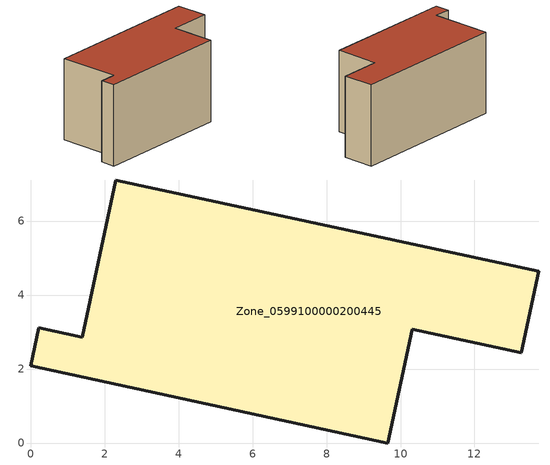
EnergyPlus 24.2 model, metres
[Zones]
Zone_0599100000200445
 floor ground (C_G): 9.66,0 0,2.09 0.22,3.11 1.39,2.86 2.3,7.11 13.74,4.64 13.26,2.44 10.32,3.07 z0
 wall outside (C_F): 1.39,2.86 0.22,3.11 0,2.09 9.66,0 10.32,3.07 13.26,2.44 13.74,4.64 2.3,7.11 1.39,2.86 z0:5.86
 roof outside (C_R): 13.74,4.64 2.3,7.11 1.39,2.86 0.22,3.11 0,2.09 9.66,0 10.32,3.07 13.26,2.44 z5.86
[BUILDING]
Pand.0599100000200445: North Axis=0; Terrain=City; Loads Convergence Tolerance Value=0.04; Temperature Convergence Tolerance Value=0.4; Solar Distribution=FullExterior; Maximum Number of Warmup Days=25; Minimum Number of Warmup Days=1
[Site:Location]
Rotterdam.The.Hague.AP_ZH_NLD Design_Conditions: Latitude=51.96; Longitude=4.45; Time Zone=1; Elevation=-4.5
[SITE:GROUNDTEMPERATURE:BUILDINGSURFACE]
18, 18, 18, 18, 18, 18, 18, 18, 18, 18, 18, 18
[MATERIAL] Thermal Absorptance=0.9; Solar Absorptance=0.7; Visible Absorptance=0.7
Name | Roughness | Thickness | Conductivity | Density | Specific Heat
G.TI.1975-1991 | MediumSmooth | 0.15 | 0.288461 | 540 | 1210
F.TI.1975-1991 | Rough | 0.3 | 0.230769 | 1920 | 840
R.TI.1975-1991 | MediumRough | 0.2 | 0.153846 | 1500 | 1000
[CONSTRUCTION]
C_G: G.TI.1975-1991
C_F: F.TI.1975-1991
C_R: R.TI.1975-1991
[ZONE]
Zone_0599100000200445: Type=1; Multiplier=1; Ceiling Height=Autocalculate; Volume=Autocalculate; Floor Area=autocalculate; Part of Total Floor Area=Yes
[ZONEINFILTRATION:DESIGNFLOWRATE]
Infil_Zone_0599100000200445: Zone or ZoneList or Space or SpaceList=Zone_0599100000200445; Schedule=AlwaysOn; Design Flow Rate Calculation Method=Flow/Area; Flow Rate per Floor Area=0.003; Constant Term Coefficient=1; Temperature Term Coefficient=0; Velocity Term Coefficient=0; Velocity Squared Term Coefficient=0
[HVACTEMPLATE:ZONE:IDEALLOADSAIRSYSTEM]
Zone_0599100000200445: Maximum Heating Supply Air Temperature=50; Minimum Cooling Supply Air Temperature=13; Maximum Heating Supply Air Humidity Ratio=0.0156; Minimum Cooling Supply Air Humidity Ratio=0.0077; Heating Limit=NoLimit; Cooling Limit=NoLimit; Dehumidification Control Type=ConstantSensibleHeatRatio; Cooling Sensible Heat Ratio=0.7; Dehumidification Setpoint=60; Humidification Control Type=None; Humidification Setpoint=30; Outdoor Air Method=None; Outdoor Air Flow Rate per Person=0.00944; Outdoor Air Flow Rate per Zone Floor Area=0; Outdoor Air Flow Rate per Zone=0; Demand Controlled Ventilation Type=None; Outdoor Air Economizer Type=NoEconomizer; Heat Recovery Type=None; Sensible Heat Recovery Effectiveness=0.7; Latent Heat Recovery Effectiveness=0.65
[ZONECONTROL:THERMOSTAT]
ThermostatControl_Zone_0599100000200445: Zone or ZoneList=Zone_0599100000200445; Control Type Schedule=DualSetpointControlType; Control 1=Thermostat_Zone_0599100000200445; Temperature Difference Between Cutout And Setpoint=0
[THERMOSTATSETPOINT:DUALSETPOINT]
Thermostat_Zone_0599100000200445: Heating Setpoint Temperature Schedule=HeatingSetpoint_Zone_0599100000200445; Cooling Setpoint Temperature Schedule=CoolingSetpoint_Zone_0599100000200445
[SCHEDULE:COMPACT]
HeatingSetpoint_Zone_0599100000200445: Through: 12/31, For: AllDays, Until: 24:00, 21
CoolingSetpoint_Zone_0599100000200445: Through: 12/31, For: AllDays, Until: 24:00, 24
DualSetpointControlType: Through: 12/31, For: AllDays, Until: 24:00, 4
AlwaysOn: Through: 12/31, For: AllDays, Until: 24:00, 1
